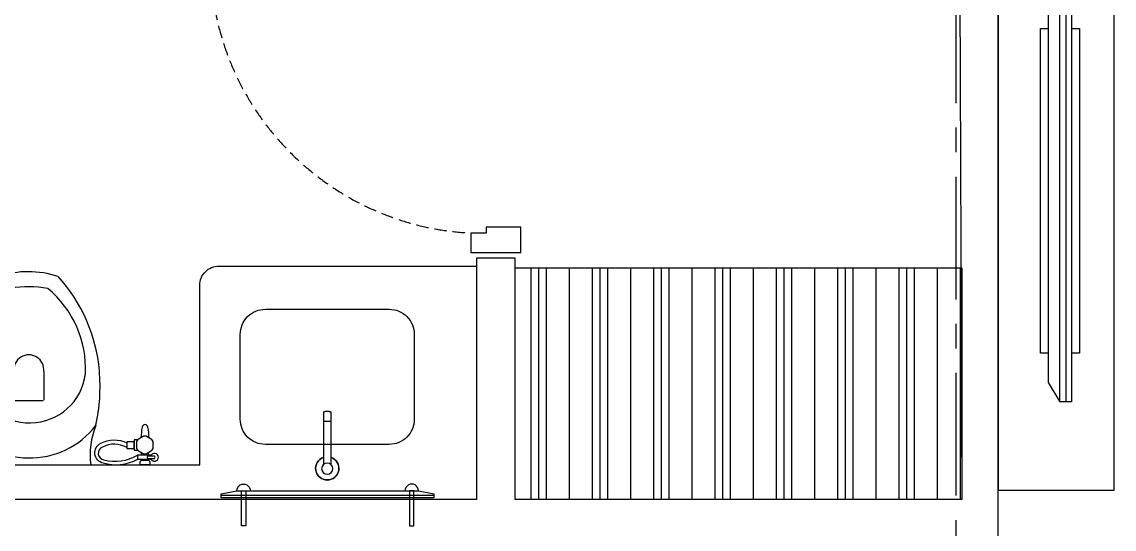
# Model space of a CAD drawing. Header units: millimetres. Extents: x 2061841 to 105821645, y -77612 to 48520811.
# Drawn here: x 105425301 to 105428126, y 48481124 to 48482437 of the extents above; entities that cross this region are included whole.
import ezdxf

# ---------------------------------------------------------------- set-up
doc = ezdxf.new("R2010")
doc.units = ezdxf.units.MM
doc.header["$LTSCALE"] = 10
doc.header["$MEASUREMENT"] = 0
doc.linetypes.add('xa_type A_Seventh floor plan$0$HIDDEN2', pattern=[4.7625, 3.175, -1.5875])
doc.linetypes.add('XR_type A_TYP_GRID$0$CENTER', pattern=[50.8, 31.75, -6.35, 6.35, -6.35])
for name, color, linetype in [('S-OPENING', 6, 'Continuous'), ('xa_type A_Seventh floor plan$0$A-DOOR', 6, 'Continuous'), ('xa_type A_Seventh floor plan$0$A-ELEV-HIDN', 54, 'xa_type A_Seventh floor plan$0$HIDDEN2'), ('xa_type A_Seventh floor plan$0$A-FURN-MOVE', 54, 'Continuous'), ('xa_type A_Seventh floor plan$0$A-WALL', 3, 'Continuous'), ('xa_type A_Seventh floor plan$0$AP-SANR-FIXT', 74, 'Continuous'), ('xa_type A_Seventh floor plan$0$xb_type d_second fl_typ_fl$0$A-DOOR', 8, 'Continuous'), ('xa_type A_Seventh floor plan$0$xb_type d_second fl_typ_fl$0$A-WALL', 8, 'Continuous'), ('xa_type A_Seventh floor plan$0$xr_TDT02_Toilet_01_settingout$0$A-ELEV-FINE', 8, 'Continuous'), ('xa_type A_Seventh floor plan$0$xr_TDT02_Toilet_01_settingout$0$A-FLOR-LEVL', 200, 'Continuous'), ('XR_type A_TYP_GRID$0$AS-GRID', 24, 'XR_type A_TYP_GRID$0$CENTER')]:
    doc.layers.add(name, color=color, linetype=linetype)

# ---------------------------------------------------------------- blocks, each defined once
blk = doc.blocks.new('xa_type A_Seventh floor plan$0$xb_type d_second fl_typ_fl$0$Door frame 100wall')
blk.add_lwpolyline([(-80, 75), (-65, 75), (-65, 115), (-15, 115), (-15, -15), (-80, -15)], close=True)
at = {"layer": 'xa_type A_Seventh floor plan$0$xb_type d_second fl_typ_fl$0$A-WALL'}
blk.add_line((0, 0), (0, 100), dxfattribs=at)
blk = doc.blocks.new('xa_type A_Seventh floor plan$0$xb_type d_second fl_typ_fl$0$toilet door')
at = {"layer": 'xa_type A_Seventh floor plan$0$A-ELEV-HIDN'}
blk.add_arc((-1763.3, 7052.9), 711.1, 96.4703, 177.0071, dxfattribs=at)
at = {"layer": 'xa_type A_Seventh floor plan$0$xb_type d_second fl_typ_fl$0$A-DOOR'}
for p, q in [((-1843.4, 7090), (-1843.4, 7759.4)), ((-1843.4, 7759.4), (-1803.4, 7759.4)), ((-1803.4, 7090), (-1803.4, 7759.4)), ((-1843.4, 7090), (-1803.4, 7090))]:
    blk.add_line(p, q, dxfattribs=at)
at = {"layer": 'xa_type A_Seventh floor plan$0$xb_type d_second fl_typ_fl$0$A-DOOR', "xscale": -1}
blk.add_blockref('xa_type A_Seventh floor plan$0$xb_type d_second fl_typ_fl$0$Door frame 100wall', (-2538.4, 6975), dxfattribs=at)
at = {"layer": 'xa_type A_Seventh floor plan$0$xb_type d_second fl_typ_fl$0$A-DOOR'}
blk.add_blockref('xa_type A_Seventh floor plan$0$xb_type d_second fl_typ_fl$0$Door frame 100wall', (-1738.4, 6975), dxfattribs=at)
blk = doc.blocks.new('xa_type A_Seventh floor plan$0$tv')
for p, q in [((-500.5, 0), (-500.5, -20.1)), ((339.9, 0), (-500.5, 0)), ((339.9, -20.1), (339.9, 0)), ((-626.3, -50.3), (-576, -20.1)), ((-576, -20.1), (415.4, -20.1)), ((415.4, -20.1), (465.7, -50.3)), ((465.7, -50.3), (-626.3, -50.3)), ((-626.3, -50.3), (-626.3, -80.5)), ((465.7, -50.3), (-626.3, -50.3)), ((465.7, -80.5), (465.7, -50.3)), ((-626.3, -65.4), (465.7, -65.4)), ((-626.3, -80.5), (465.7, -80.5)), ((-500.5, -80.5), (-500.5, -100.6)), ((339.9, -100.6), (339.9, -80.5)), ((-500.5, -100.6), (339.9, -100.6))]:
    blk.add_line(p, q)
blk = doc.blocks.new('xa_type A_Seventh floor plan$0$xr_TDT02_Toilet_01_settingout$0$wc')
at = {"layer": 'xa_type A_Seventh floor plan$0$AP-SANR-FIXT', "ltscale": 0.2}
for p, q in [((20486.6, 4691.9), (20469.3, 4691.9)), ((20461.6, 4689.7), (20497.7, 4689.7)), ((20461.7, 4678.8), (20497.7, 4678.8)), ((20469.3, 4678.8), (20469.3, 4671.7)), ((20486.6, 4678.8), (20486.6, 4672.2)), ((20740, 4462.3), (20740, 4536.7)), ((20741.2, 4537.9), (20815.6, 4537.9)), ((20816.8, 4536.7), (20816.8, 4462.3))]:
    blk.add_line(p, q, dxfattribs=at)
for points in [[(20469.3, 4689.7), (20469.3, 4691.9), (20465.8, 4695.5), (20465.8, 4703.5), (20490.1, 4703.5), (20490.1, 4695.5), (20486.6, 4691.9), (20486.6, 4689.7)], [(20497.2, 4639.2), (20506.1, 4639.2), (20506.1, 4665.8), (20497.2, 4665.8)]]:
    blk.add_lwpolyline(points, dxfattribs=at)
for points in [[(20525, 4659.1, 0.260106), (20587.7, 4657.6, 0.770876), (20584, 4691, 0.197727), (20497.7, 4678.8), (20497.7, 4689.7, -0.200316), (20586.3, 4699.5, -0.713234), (20592, 4647.6, -0.235015), (20525, 4646.8)], [(20467.4, 4634.4, 0.031577), (20470.4, 4606.4, 0.908601), (20485.5, 4606.4, 0.031024), (20488.5, 4633.9)]]:
    blk.add_lwpolyline(points, format="xyb", dxfattribs=at)
for points in [[(20471.3, 4681, 0.336902), (20471.3, 4687.4), (20453.3, 4687.4, 0.507062), (20453.3, 4681)], [(20457.1, 4643.7, 0.066607), (20460.1, 4638.4, -0.017063), (20475.3, 4629.7, 0.066607), (20481.4, 4629.7, -0.017063), (20496.6, 4638.4, 0.066607), (20499.7, 4643.7, -0.017063), (20499.7, 4661.3, 0.066607), (20496.6, 4666.6, -0.017063), (20481.4, 4675.3, 0.066607), (20475.3, 4675.3, -0.017063), (20460.1, 4666.6, 0.066607), (20457.1, 4661.3, -0.017063)]]:
    blk.add_lwpolyline(points, format="xyb", close=True, dxfattribs=at)
blk.add_lwpolyline([(20506.1, 4643.9), (20525, 4643.9), (20525, 4661.1), (20506.1, 4661.1)], close=True, dxfattribs=at)
for centre, radius, start, end in [((20453.3, 4684.2), 9.98, 18.8114, 341.3896), ((20411.1, 4679.4), 208.8, 338.0884, 6.7012), ((21291.6, 4686.1), 351.1, 177.1212, 195.1481), ((20776.2, 4470), 216, 35.1758, 142.488), ((21075.2, 4500.6), 481, 167.8985, 184.8456), ((20775.6, 4450.6), 144.6, 8.367, 173.1296), ((20541.5, 4502.1), 421.4, 354.2574, 12.6405), ((20815.6, 4536.7), 1.26, 0, 90), ((20901.7, 4455.1), 270, 177.2824, 230.2951), ((20601, 4472.2), 317.7, 314.8694, 359.9106), ((21011.6, 4496.9), 417.4, 185.0763, 222.3), ((20778.4, 4457.7), 38.7, 173.1877, 6.8123), ((20528.1, 4501.3), 434.7, 318.9211, 354.5507), ((20778.1, 4490.2), 247.7, 258.6146, 280.9392), ((20780, 4451.5), 247.7, 251.889, 287.8168)]:
    blk.add_arc(centre, radius, start, end, dxfattribs=at)
blk.add_rational_spline([(21005.4, 4703.3), (21005.4, 4679), (21005.4, 4654.7), (21005.4, 4646.2), (21005.4, 4637.7), (21078.3, 4622.9), (21151.3, 4637.6), (21151.3, 4646.1), (21151.3, 4654.6), (21151.3, 4678.9), (21151.3, 4703.3)], [1, 1, 1, 1, 1, 0.980198019802, 1, 1, 1, 1, 1], degree=2, knots=[0, 0, 0, 1, 1, 2, 2, 2.398675, 2.398675, 3.398675, 3.398675, 4.398675, 4.398675, 4.398675], dxfattribs=at)
at = {"layer": 'xa_type A_Seventh floor plan$0$AP-SANR-FIXT'}
blk.add_rational_spline([(21151.3, 4703.3), (21078.4, 4703.3), (21005.4, 4703.3), (21005.4, 4679), (21005.4, 4654.7), (21005.4, 4646.2), (21005.4, 4637.7), (21078.3, 4622.9), (21151.3, 4637.6), (21151.3, 4646.1), (21151.3, 4654.6), (21151.3, 4678.9), (21151.3, 4703.3)], [1, 1, 1, 1, 1, 1, 1, 0.980198019802, 1, 1, 1, 1, 1], degree=2, knots=[0, 0, 0, 1, 1, 2, 2, 3, 3, 3.398675, 3.398675, 4.398675, 4.398675, 5.398675, 5.398675, 5.398675], dxfattribs=at)
blk = doc.blocks.new('xa_type A_Seventh floor plan$0$xr_TDT02_Toilet_01_settingout$0$BASIN 600')
at = {"layer": 'xa_type A_Seventh floor plan$0$AP-SANR-FIXT', "ltscale": 0.2}
for p, q in [((28918.9, 6319.8), (29054.1, 6319.8)), ((28942.3, 6300.2), (28942.3, 6319.8)), ((29054.1, 6300.2), (28918.9, 6300.2))]:
    blk.add_line(p, q, dxfattribs=at)
at = {"layer": 'xa_type A_Seventh floor plan$0$AP-SANR-FIXT'}
for points in [[(29130, 6034), (29140, 6034), (29140, 6584), (29130, 6584), (29122, 6544), (29122, 6074), (29130, 6034)], [(29134, 6034), (29134, 6584)]]:
    blk.add_lwpolyline(points, dxfattribs=at)
at = {"layer": 'xa_type A_Seventh floor plan$0$AP-SANR-FIXT', "ltscale": 0.2}
blk.add_lwpolyline([(29002, 6319.8), (29002, 6470, 0.414214), (28937, 6535), (28717, 6535, 0.414214), (28652, 6470), (28652, 6150, 0.414214), (28717, 6085), (28937, 6085, 0.414214), (29002, 6150), (29002, 6300.2)], format="xyb", dxfattribs=at)
at = {"layer": 'xa_type A_Seventh floor plan$0$AP-SANR-FIXT'}
for points in [[(29002, 6300.2), (29002, 6470, 0.414214), (28937, 6535), (28717, 6535, 0.414214), (28652, 6470), (28652, 6150, 0.414214), (28717, 6085), (28937, 6085, 0.414214), (29002, 6150), (29002, 6300.2)], [(29122, 6544, -43.793788), (29122, 6544, 1.000509), (29122, 6509.2, -0.95535)], [(29122, 6074, 43.793788), (29122, 6074, -1.000509), (29122, 6108.8, 0.95535)]]:
    blk.add_lwpolyline(points, format="xyb", dxfattribs=at)
at = {"layer": 'xa_type A_Seventh floor plan$0$AP-SANR-FIXT', "elevation": 0}
for points in [[(29122, 6532.2), (29122, 6520.9), (29213, 6520.9), (29213, 6532.2)], [(29122, 6085.8), (29122, 6097.1), (29212.9, 6097.1), (29212.9, 6085.8)]]:
    blk.add_lwpolyline(points, close=True, dxfattribs=at)
at = {"layer": 'xa_type A_Seventh floor plan$0$AP-SANR-FIXT'}
blk.add_lwpolyline([(28918.9, 6319.8), (29035.6, 6319.8, -5.974225), (29035.6, 6300.2), (28918.9, 6300.2, -0.260855)], format="xyb", close=True, dxfattribs=at)
blk.add_circle((29064.8, 6310), 14.5, dxfattribs=at)
at = {"layer": 'xa_type A_Seventh floor plan$0$AP-SANR-FIXT', "ltscale": 0.2}
for centre, radius, start, end in [((29064, 6310), 30, 198.9249, 161.0751), ((28936.3, 6310), 20, 150.7599, 209.2401)]:
    blk.add_arc(centre, radius, start, end, dxfattribs=at)
blk = doc.blocks.new('TOWER-A TYPICAL FLOOR FRAMING PLAN N')
at = {"layer": 'xa_type A_Seventh floor plan$0$A-FURN-MOVE'}
h = blk.add_hatch(dxfattribs=at)
h.set_pattern_fill('PLASTI', color=256, scale=25, angle=90)
h.set_pattern_definition([(90, (97529162.57, 45054975.16), (-158.75, 1e-14), []), (90, (97529142.73, 45054975.16), (-158.75, 1e-14), []), (90, (97529122.88, 45054975.16), (-158.75, 1e-14), []), (90, (97529063.35, 45054975.16), (-158.75, 1e-14), [])])
h.paths.add_polyline_path([(102663576.7, 48579215.2), (102663576.6, 48579815), (102664731.6, 48579815.3), (102664731.7, 48579215.1)])
at = {"layer": 'xa_type A_Seventh floor plan$0$A-FURN-MOVE', "elevation": 0}
for points in [[(102664825.9, 48579239.7), (102665125.9, 48579239.7), (102665126, 48580739.7), (102664826, 48580739.7)], [(102663576.7, 48579215.2), (102663576.6, 48579815), (102664731.6, 48579815.3), (102664731.7, 48579215.1)]]:
    blk.add_lwpolyline(points, close=True, dxfattribs=at)
at = {"layer": 'xa_type A_Seventh floor plan$0$A-WALL'}
blk.add_line((102663576.7, 48579215.1, 0), (102663576.7, 48579839, 0), dxfattribs=at)
at = {"layer": 'xa_type A_Seventh floor plan$0$A-WALL', "elevation": 0}
for points in [[(102664726.2, 48580739.7), (102664731.7, 48579215.1), (102663576.7, 48579215.1), (102663576.7, 48579840.1)], [(102664826, 48579115.1), (102664826, 48579115.1), (102664826, 48580739.7)], [(102663476.7, 48579839), (102663476.7, 48579215.1), (102661176.4, 48579215.1)]]:
    blk.add_lwpolyline(points, dxfattribs=at)
at = {"layer": 'xa_type A_Seventh floor plan$0$xr_TDT02_Toilet_01_settingout$0$A-FLOR-LEVL', "elevation": 0}
blk.add_lwpolyline([(102661876.7, 48579305.1), (102662760.7, 48579305.1), (102662760.7, 48579769.6, -0.414214), (102662810.7, 48579819.6), (102663476.7, 48579819.6)], format="xyb", dxfattribs=at)
at = {"layer": 'XR_type A_TYP_GRID$0$AS-GRID'}
blk.add_line((102664716.6, 48610531), (102664716.6, 48574150.4), dxfattribs=at)
at = {"layer": 'xa_type A_Seventh floor plan$0$A-DOOR', "rotation": 90}
blk.add_blockref('xa_type A_Seventh floor plan$0$xb_type d_second fl_typ_fl$0$toilet door', (102670551.7, 48582378.5), dxfattribs=at)
at = {"layer": 'xa_type A_Seventh floor plan$0$A-FURN-MOVE', "xscale": -1, "rotation": 89.99999999999994}
blk.add_blockref('xa_type A_Seventh floor plan$0$tv', (102664935.5, 48579933.8), dxfattribs=at)
at = {"layer": 'xa_type A_Seventh floor plan$0$xr_TDT02_Toilet_01_settingout$0$A-ELEV-FINE', "linetype": 'Continuous', "rotation": 180}
blk.add_blockref('xa_type A_Seventh floor plan$0$xr_TDT02_Toilet_01_settingout$0$wc', (102683097.1, 48584008.8), dxfattribs=at)
at = {"layer": 'xa_type A_Seventh floor plan$0$xr_TDT02_Toilet_01_settingout$0$A-ELEV-FINE', "xscale": -1, "rotation": 89.99999999999994}
blk.add_blockref('xa_type A_Seventh floor plan$0$xr_TDT02_Toilet_01_settingout$0$BASIN 600', (102669400.6, 48608359.9), dxfattribs=at)

msp = doc.modelspace()

# ---------------------------------------------------------------- block references
at = {"layer": 'S-OPENING'}
msp.add_blockref('TOWER-A TYPICAL FLOOR FRAMING PLAN N', (2763000.3, -98014.7), dxfattribs=at)

doc.saveas('drawing.dxf')
